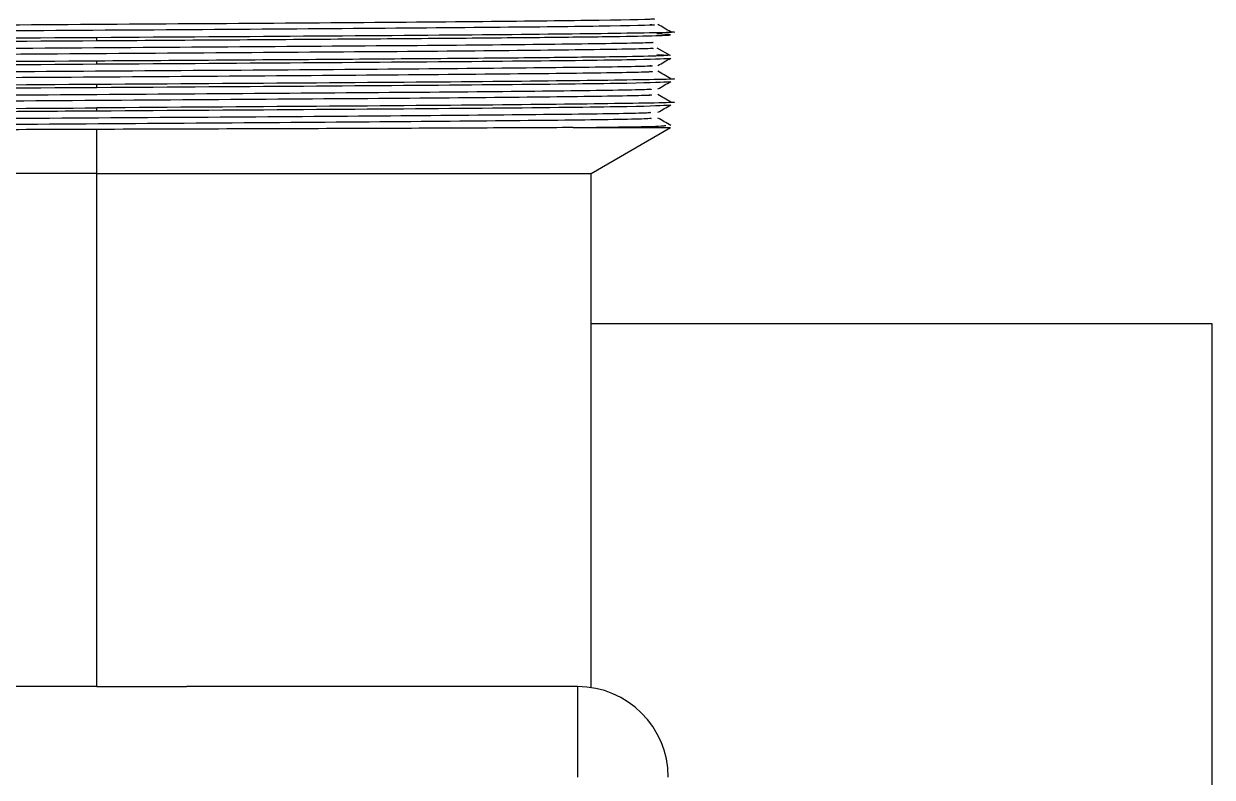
# Model space of a CAD drawing. Header units: millimetres. Extents: x 101 to 291, y 114 to 180.
# Drawn here: x 284.48 to 291.03, y 171.7 to 175.86 of the extents above; entities that cross this region are included whole.
import ezdxf

# ---------------------------------------------------------------- set-up
doc = ezdxf.new("R2010")
doc.units = ezdxf.units.MM

msp = doc.modelspace()

# ---------------------------------------------------------------- linework, layer by layer
at = {"color": 7, "linetype": 'Continuous', "lineweight": 25}
for p, q in [((284.8836, 175.7629), (284.8836, 175.779)), ((288.0442, 175.6809), (287.9734, 175.7218)), ((284.8836, 175.6339), (284.8836, 175.65)), ((287.9718, 175.6867), (288.0454, 175.6822)), ((284.8836, 175.5049), (284.8836, 175.521)), ((284.8836, 175.3759), (284.8836, 175.392)), ((284.8836, 175.0299), (284.8836, 175.2731)), ((287.5096, 175.2831), (288.0472, 175.2831)), ((287.6086, 175.0299), (288.0472, 175.2831)), ((284.8836, 175.0299), (282.1586, 175.0299)), ((284.8836, 175.0299), (287.6086, 175.0299)), ((284.8836, 172.1999), (284.8836, 175.0299)), ((287.6086, 172.1942), (287.6086, 175.0299)), ((291.0336, 174.1999), (287.6086, 174.1999)), ((291.0336, 114.1999), (291.0336, 174.1999)), ((284.8836, 172.1999), (284.3904, 172.1999)), ((284.8836, 172.1999), (285.3768, 172.1999)), ((287.5336, 172.1999), (285.3768, 172.1999)), ((287.5336, 172.1999), (287.5336, 171.6999))]:
    msp.add_line(p, q, dxfattribs=at)
msp.add_arc((287.5336, 171.6999), 0.5, 0, 90, dxfattribs=at)
for points, knots in [([(287.9382, 175.8836), (287.9483, 175.8829), (287.9935, 175.8798), (287.692, 175.8743), (287.0598, 175.8671), (286.1358, 175.8599), (285.0671, 175.8528), (283.975, 175.8456), (282.99, 175.8384), (282.2487, 175.8312), (281.8249, 175.8248), (281.8293, 175.8207), (281.831, 175.8191)], [0, 0, 0, 0, 0.032269, 0.143726, 0.255182, 0.36664, 0.478097, 0.589557, 0.701016, 0.812476, 0.923936, 1, 1, 1, 1]), ([(287.9338, 175.8518), (287.9469, 175.8509), (287.9972, 175.8477), (287.6939, 175.842), (287.0593, 175.8348), (286.136, 175.8277), (285.067, 175.8205), (283.9751, 175.8133), (282.9897, 175.8061), (282.2497, 175.7989), (281.8317, 175.7926), (281.8339, 175.7888), (281.8347, 175.7873)], [0, 0, 0, 0, 0.039578, 0.151032, 0.262486, 0.373941, 0.485397, 0.596853, 0.70831, 0.819768, 0.931226, 1, 1, 1, 1]), ([(288.0477, 175.8111), (288.0358, 175.8179), (288.0122, 175.8316), (287.9886, 175.8452), (287.9767, 175.852)], [0, 0, 0, 0, 0.499989, 1, 1, 1, 1]), ([(284.8836, 175.779), (284.469, 175.7763), (283.6399, 175.7709), (282.5947, 175.7629), (281.8689, 175.7549), (281.7743, 175.7496), (281.7278, 175.747)], [0, 0, 0, 0, 0.252028, 0.504056, 0.756084, 1, 1, 1, 1]), ([(288.0395, 175.8115), (288.0421, 175.8114), (288.1273, 175.8086), (287.8473, 175.8032), (287.1882, 175.7951), (286.1234, 175.7871), (285.2969, 175.7817), (284.8836, 175.779)], [0, 0, 0, 0, 0.007958, 0.255968, 0.503979, 0.75199, 1, 1, 1, 1]), ([(284.8836, 175.7629), (285.1195, 175.7644), (285.5913, 175.7675), (286.2636, 175.7721), (286.8673, 175.7767), (287.3719, 175.7812), (287.7533, 175.7858), (287.9888, 175.7904), (288.0806, 175.795), (288.0081, 175.7981), (287.9718, 175.7996)], [0, 0, 0, 0, 0.125001, 0.25, 0.375, 0.5, 0.625, 0.75, 0.875, 1, 1, 1, 1]), ([(281.7201, 175.7306), (281.7677, 175.7333), (281.8628, 175.7387), (282.5943, 175.7467), (283.64, 175.7548), (284.4691, 175.7602), (284.8836, 175.7629)], [0, 0, 0, 0, 0.249949, 0.499967, 0.749983, 1, 1, 1, 1]), ([(287.9403, 175.7537), (287.946, 175.7532), (287.9773, 175.7502), (287.6621, 175.7449), (287.0159, 175.7377), (286.0796, 175.7305), (285.0063, 175.7234), (283.9169, 175.7162), (282.9414, 175.709), (282.2168, 175.7018), (281.8148, 175.6955), (281.8288, 175.6916), (281.8342, 175.6901)], [0, 0, 0, 0, 0.024759, 0.137776, 0.250794, 0.363812, 0.476831, 0.58985, 0.702869, 0.815888, 0.928906, 1, 1, 1, 1]), ([(287.9396, 175.7215), (287.9458, 175.721), (287.9783, 175.718), (287.6627, 175.7126), (287.0158, 175.7055), (286.0797, 175.6983), (285.0063, 175.6911), (283.917, 175.6839), (282.941, 175.6767), (282.2179, 175.6695), (281.821, 175.6634), (281.8324, 175.6596), (281.8365, 175.6583)], [0, 0, 0, 0, 0.026726, 0.140369, 0.254014, 0.367659, 0.481304, 0.59495, 0.708595, 0.822241, 0.935886, 1, 1, 1, 1]), ([(284.8836, 175.65), (284.469, 175.6473), (283.6399, 175.6419), (282.5947, 175.6339), (281.8684, 175.6259), (281.7738, 175.6206), (281.7272, 175.618)], [0, 0, 0, 0, 0.251876, 0.503752, 0.755628, 1, 1, 1, 1]), ([(288.0312, 175.6813), (288.017, 175.68), (287.9853, 175.6773), (287.7499, 175.673), (287.3728, 175.6684), (286.867, 175.6638), (286.2637, 175.6592), (285.5912, 175.6546), (285.1195, 175.6515), (284.8836, 175.65)], [0, 0, 0, 0, 0.118389, 0.265324, 0.412259, 0.559194, 0.706129, 0.853064, 1, 1, 1, 1]), ([(284.8836, 175.6339), (285.2982, 175.6366), (286.1273, 175.6419), (287.173, 175.65), (287.9045, 175.6581), (287.9996, 175.6634), (288.0471, 175.6661)], [0, 0, 0, 0, 0.250011, 0.500023, 0.750035, 1, 1, 1, 1]), ([(287.9768, 175.6254), (287.9886, 175.6322), (288.0122, 175.6458), (288.0359, 175.6595), (288.0477, 175.6663)], [0, 0, 0, 0, 0.499949, 1, 1, 1, 1]), ([(281.7201, 175.6016), (281.7677, 175.6043), (281.8628, 175.6097), (282.5943, 175.6177), (283.64, 175.6258), (284.4691, 175.6312), (284.8836, 175.6339)], [0, 0, 0, 0, 0.249949, 0.499967, 0.749983, 1, 1, 1, 1]), ([(287.9317, 175.6256), (287.9414, 175.6246), (287.9756, 175.6213), (287.6386, 175.6155), (286.9691, 175.6083), (286.0235, 175.6012), (284.9454, 175.594), (283.8594, 175.5868), (282.8935, 175.5796), (282.1861, 175.5724), (281.8055, 175.5662), (281.8281, 175.5625), (281.8364, 175.5611)], [0, 0, 0, 0, 0.0445, 0.155961, 0.267422, 0.378884, 0.490346, 0.601808, 0.713271, 0.824735, 0.936199, 1, 1, 1, 1]), ([(287.93, 175.5938), (287.9421, 175.5927), (287.9803, 175.5891), (287.6402, 175.5832), (286.9687, 175.5761), (286.0236, 175.5689), (284.9453, 175.5617), (283.8595, 175.5545), (282.8931, 175.5473), (282.1874, 175.5401), (281.8111, 175.5341), (281.8307, 175.5305), (281.8373, 175.5293)], [0, 0, 0, 0, 0.051694, 0.163151, 0.274609, 0.386067, 0.497525, 0.608984, 0.720444, 0.831904, 0.943365, 1, 1, 1, 1]), ([(288.0477, 175.5531), (288.0358, 175.5599), (288.0122, 175.5735), (287.9886, 175.5872), (287.9768, 175.594)], [0, 0, 0, 0, 0.500028, 1, 1, 1, 1]), ([(284.8836, 175.521), (284.469, 175.5183), (283.6399, 175.5129), (282.5947, 175.5049), (281.8685, 175.4969), (281.7739, 175.4916), (281.7273, 175.489)], [0, 0, 0, 0, 0.25191, 0.50382, 0.755731, 1, 1, 1, 1]), ([(288.04, 175.5535), (288.0424, 175.5534), (288.1273, 175.5506), (287.8472, 175.5452), (287.1882, 175.5371), (286.1234, 175.5291), (285.2969, 175.5237), (284.8836, 175.521)], [0, 0, 0, 0, 0.007444, 0.255583, 0.503721, 0.751861, 1, 1, 1, 1]), ([(284.8836, 175.5049), (285.2982, 175.5076), (286.1273, 175.5129), (287.173, 175.521), (287.9045, 175.5291), (287.9996, 175.5344), (288.0471, 175.5371)], [0, 0, 0, 0, 0.250011, 0.500023, 0.750035, 1, 1, 1, 1]), ([(287.9767, 175.4964), (287.9885, 175.5032), (288.0121, 175.5168), (288.0357, 175.5305), (288.0475, 175.5373)], [0, 0, 0, 0, 0.499989, 1, 1, 1, 1]), ([(281.7201, 175.4726), (281.7677, 175.4753), (281.8628, 175.4807), (282.5943, 175.4887), (283.64, 175.4968), (284.4691, 175.5022), (284.8836, 175.5049)], [0, 0, 0, 0, 0.249949, 0.499967, 0.749983, 1, 1, 1, 1]), ([(287.9302, 175.4966), (287.9388, 175.4955), (287.9662, 175.492), (287.6102, 175.4861), (286.9226, 175.4789), (285.9666, 175.4718), (284.8845, 175.4646), (283.8021, 175.4574), (282.8464, 175.4502), (282.1565, 175.443), (281.7962, 175.437), (281.8269, 175.4333), (281.8374, 175.4321)], [0, 0, 0, 0, 0.050454, 0.161916, 0.273377, 0.384838, 0.496298, 0.607757, 0.719216, 0.830675, 0.942133, 1, 1, 1, 1]), ([(287.9299, 175.4648), (287.9405, 175.4635), (287.9714, 175.4599), (287.6117, 175.4539), (286.9223, 175.4467), (285.9668, 175.4395), (284.8845, 175.4323), (283.8022, 175.4251), (282.8461, 175.4179), (282.1571, 175.4107), (281.7988, 175.4048), (281.8277, 175.4012), (281.8372, 175.4)], [0, 0, 0, 0, 0.057389, 0.168459, 0.279528, 0.390597, 0.501665, 0.612732, 0.723799, 0.834866, 0.945933, 1, 1, 1, 1]), ([(288.0476, 175.4241), (288.0358, 175.4309), (288.0121, 175.4445), (287.9885, 175.4582), (287.9767, 175.465)], [0, 0, 0, 0, 0.499989, 1, 1, 1, 1]), ([(281.7359, 175.3448), (281.7535, 175.3461), (281.7922, 175.3489), (282.0351, 175.3532), (282.4149, 175.3577), (282.9192, 175.3622), (283.5181, 175.3668), (284.1838, 175.3713), (284.6504, 175.3744), (284.8836, 175.3759)], [0, 0, 0, 0, 0.122418, 0.268681, 0.414945, 0.561209, 0.707472, 0.853737, 1, 1, 1, 1]), ([(281.7566, 175.36), (281.7617, 175.3616), (281.7742, 175.3655), (282.1899, 175.3716), (282.8984, 175.3784), (283.8355, 175.3852), (284.5342, 175.3897), (284.8836, 175.392)], [0, 0, 0, 0, 0.149125, 0.361844, 0.574562, 0.787282, 1, 1, 1, 1]), ([(288.0405, 175.4245), (288.0428, 175.4244), (288.1273, 175.4216), (287.8471, 175.4162), (287.1883, 175.4081), (286.1234, 175.4001), (285.2969, 175.3947), (284.8836, 175.392)], [0, 0, 0, 0, 0.006873, 0.255154, 0.503436, 0.751718, 1, 1, 1, 1]), ([(284.8836, 175.3759), (285.2982, 175.3786), (286.1273, 175.3839), (287.173, 175.392), (287.9045, 175.4001), (287.9996, 175.4054), (288.0471, 175.4081)], [0, 0, 0, 0, 0.250011, 0.500023, 0.750035, 1, 1, 1, 1]), ([(287.9767, 175.3674), (287.9885, 175.3742), (288.0121, 175.3878), (288.0357, 175.4015), (288.0475, 175.4083)], [0, 0, 0, 0, 0.5, 1, 1, 1, 1]), ([(287.9299, 175.3676), (287.9366, 175.3664), (287.9566, 175.3627), (287.5808, 175.3567), (286.8755, 175.3495), (285.9095, 175.3424), (284.8236, 175.3352), (283.7456, 175.328), (282.7984, 175.3208), (282.1332, 175.3136), (281.8012, 175.3082), (281.8267, 175.3052), (281.832, 175.3045)], [0, 0, 0, 0, 0.057971, 0.171968, 0.285966, 0.399963, 0.513961, 0.627959, 0.741956, 0.855952, 0.969948, 1, 1, 1, 1]), ([(287.9309, 175.3358), (287.9393, 175.3344), (287.9623, 175.3306), (287.5821, 175.3245), (286.8752, 175.3173), (285.9096, 175.3101), (284.8235, 175.3029), (283.7457, 175.2957), (282.7982, 175.2885), (282.1336, 175.2813), (281.8022, 175.2759), (281.8267, 175.2729), (281.8316, 175.2724)], [0, 0, 0, 0, 0.064941, 0.178312, 0.291684, 0.405056, 0.518428, 0.6318, 0.745172, 0.858542, 0.971912, 1, 1, 1, 1]), ([(288.0475, 175.2951), (288.0357, 175.3019), (288.0121, 175.3155), (287.9885, 175.3292), (287.9767, 175.336)], [0, 0, 0, 0, 0.5, 1, 1, 1, 1]), ([(284.8836, 175.2731), (284.6519, 175.2723), (284.1887, 175.2708), (283.5291, 175.2685), (282.9374, 175.2662), (282.4407, 175.264), (282.0689, 175.2617), (281.8355, 175.2596), (281.8001, 175.2582), (281.7846, 175.2576)], [0, 0, 0, 0, 0.147937, 0.295688, 0.443256, 0.590638, 0.737834, 0.884846, 1, 1, 1, 1]), ([(287.5096, 175.2831), (287.3494, 175.2823), (287.0292, 175.2806), (286.3805, 175.2781), (285.6555, 175.2756), (285.1408, 175.2739), (284.8836, 175.2731)], [0, 0, 0, 0, 0.250518, 0.50069, 0.750517, 1, 1, 1, 1]), ([(287.5096, 175.2831), (287.6838, 175.2854), (288.0007, 175.2895), (288.0149, 175.2936), (288.0213, 175.2955)], [0, 0, 0, 0, 0.549932, 1, 1, 1, 1])]:
    msp.add_open_spline(points, degree=3, knots=knots, dxfattribs=at)

doc.saveas('drawing.dxf')
